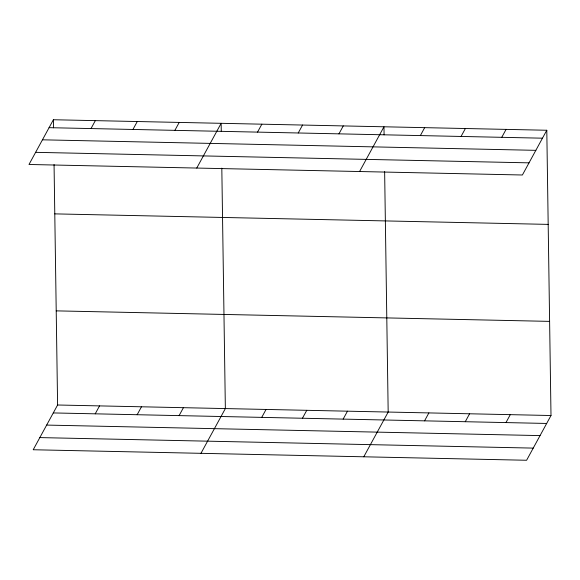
<?xml version="1.0" encoding="UTF-8"?>
<svg xmlns="http://www.w3.org/2000/svg" width="580" height="580" viewBox="0 0 580 580"><rect width="100%" height="100%" fill="white"/><g stroke="black" fill="none" stroke-linecap="round" stroke-linejoin="round"><path stroke-width="0.87" d="M53.396 119.741L29 164.481L522.399 175L546.795 130.254L53.396 119.741L53.512 127.81M91.009 128.564L95.33 120.633M132.951 129.456L137.272 121.525M174.885 130.355L179.213 122.424M54.056 164.568L57.601 405L33.205 449.747L526.604 460.259L551 415.519L546.795 130.254M196.758 168.055L221.147 123.315L221.27 131.385M95.214 413.83L99.543 405.899M257.535 132.117L261.856 124.185M137.155 414.722L141.476 406.79M298.236 132.979L302.557 125.048M179.097 415.613L183.418 407.682M338.945 133.85L343.266 125.918M200.963 453.321L225.359 408.581L221.814 168.142M359.578 171.528L383.974 126.788L384.09 134.85M261.739 417.375L266.06 409.444M420.355 135.582L424.676 127.651M302.441 418.245L306.769 410.314M461.057 136.452L465.385 128.521M343.15 419.108L347.471 411.176M501.765 137.315L506.086 129.383M363.783 456.793L388.179 412.047L384.634 171.615M424.56 420.848L428.881 412.916M465.269 421.711L469.59 413.779M505.97 422.581L510.291 414.649M49.068 127.672L542.467 138.185M42.449 139.816L535.847 150.336M35.627 152.337L529.018 162.85M54.781 213.875L548.18 224.387M56.217 310.865L549.608 321.378M57.601 405L551 415.519M53.28 412.931L546.679 423.451M46.654 425.082L540.053 435.595M39.831 437.596L533.23 448.108"/></g></svg>
